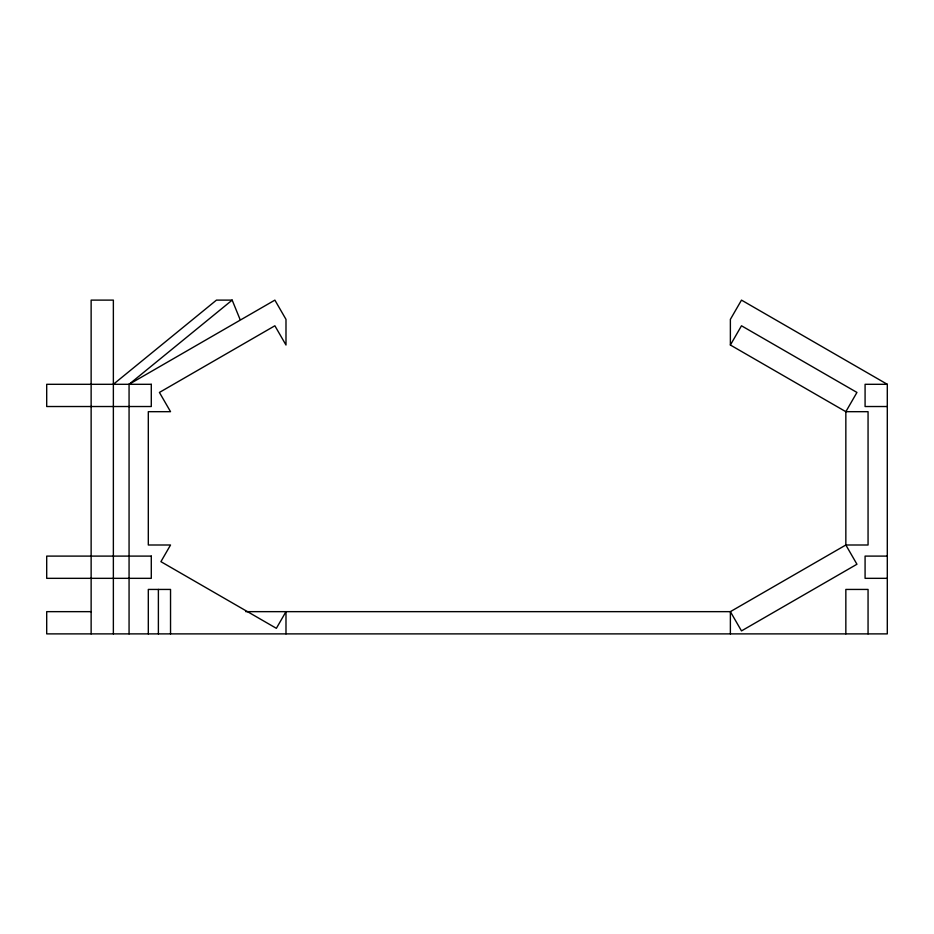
<?xml version="1.0" encoding="UTF-8"?>
<svg xmlns="http://www.w3.org/2000/svg" width="934" height="934" viewBox="0 0 934 934"><rect width="100%" height="100%" fill="white"/><g stroke="black" fill="none" stroke-linecap="round" stroke-linejoin="round"><path stroke-width="1.4" d="M730.376 633.882L730.376 611.653L845.842 545.001L868.06 545.001L868.06 411.684L845.842 411.684L730.376 345.02L741.491 325.779L856.945 392.443L845.842 411.684L845.842 545.001L856.945 564.241L741.491 630.905L730.376 611.653L245.747 611.653M113.364 384.306L216.466 300.118L232.169 300.118L240.026 319.37M129.067 633.882L129.067 384.306L232.169 300.118M129.067 384.306L274.876 300.118L285.991 319.37L285.991 345.02L274.876 325.779L159.422 392.443L170.537 411.684L148.308 411.684L148.308 545.001L170.537 545.001L160.917 561.661L276.371 628.325L285.991 611.653L285.991 633.882M91.135 611.653L46.7 611.653L46.7 633.882L887.3 633.882L887.3 384.306L865.082 384.306L865.082 406.523L887.3 406.523M887.3 556.104L865.082 556.104L865.082 578.333L887.3 578.333M887.3 384.306L741.491 300.118L730.376 319.37L730.376 345.02M868.06 633.882L868.06 589.436L845.842 589.436L845.842 633.882M170.537 633.882L170.537 589.436L148.308 589.436L148.308 633.882M158.383 589.436L158.383 633.882M113.364 633.882L113.364 300.118L91.135 300.118L91.135 633.882M151.285 384.306L46.7 384.306L46.7 406.523L151.285 406.523L151.285 384.306M151.285 556.104L46.7 556.104L46.7 578.333L151.285 578.333L151.285 556.104"/></g></svg>
